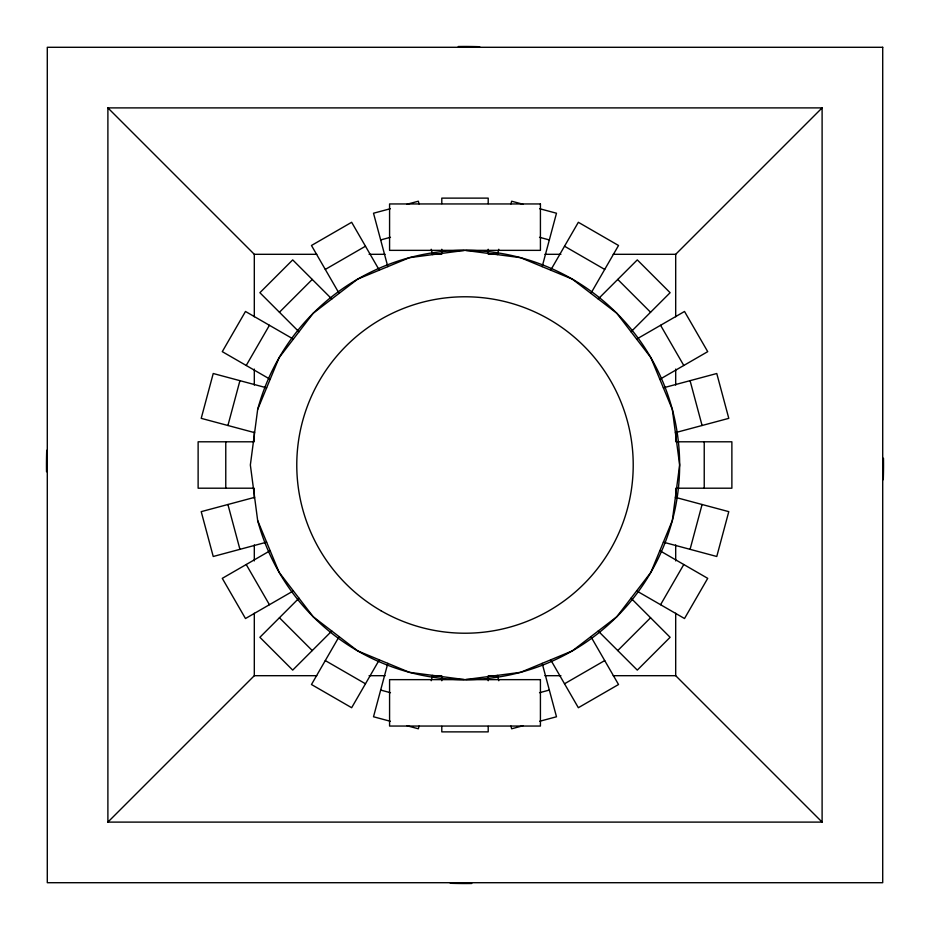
<?xml version="1.0" encoding="UTF-8"?>
<svg xmlns="http://www.w3.org/2000/svg" width="930" height="930" viewBox="0 0 930 930"><rect width="100%" height="100%" fill="white"/><g stroke="black" fill="none" stroke-linecap="round" stroke-linejoin="round"><path stroke-width="1.4" d="M463.64 250.542L409.444 257.668L357.678 279.116L313.224 313.224L279.116 357.678L257.668 409.444L250.356 465L257.668 520.556L279.116 572.322L313.224 616.776L357.678 650.884L409.444 672.332L463.64 679.458M227.92 425.498L239.928 380.672M387.822 663.369L373.511 716.774L390.321 721.273M497.352 254.622L498.782 249.275M510.942 203.891L511.651 201.217L522.869 204.216M419.058 726.109L418.349 728.783L407.131 725.784M431.218 680.725L432.648 675.378M542.178 266.631L556.489 213.226L539.679 208.727M690.072 549.328L702.08 504.502M246.218 365.478L269.421 325.291M339.113 636.632L311.469 684.515L351.656 707.718L379.3 659.847M550.7 270.153L578.344 222.282L618.531 245.485L590.887 293.369M660.579 604.709L683.783 564.522M279.43 312.248L312.248 279.43M298.972 598.199L259.889 637.294L292.706 670.112L331.801 631.028M598.199 298.972L637.294 259.889L670.112 292.706L631.028 331.801M107.892 822.108L107.892 107.892L822.108 107.892L822.108 822.108L107.892 822.108L254.309 675.692L254.309 613.219M613.219 254.309L675.692 254.309L822.108 107.892M617.753 650.57L650.57 617.753M325.291 269.421L365.478 246.218M270.153 550.7L222.282 578.344L245.485 618.531L293.369 590.887M636.632 339.113L684.515 311.469L707.718 351.656L659.847 379.3M564.522 683.783L604.709 660.579M390.321 208.727L373.511 213.226L387.822 266.631M407.131 204.216L418.349 201.217L419.058 203.891M380.672 239.928L390.472 237.301M254.622 497.352L201.217 511.651L213.226 556.489L266.631 542.178M663.369 387.822L716.774 373.511L728.783 418.349L675.378 432.648M539.528 692.699L549.328 690.072M522.869 725.784L511.651 728.783L510.942 726.109M539.679 721.273L556.489 716.774L542.178 663.369M466.36 679.458L520.556 672.332L572.322 650.884L616.776 616.776L650.884 572.322L672.332 520.556L679.644 465L672.332 409.444L650.884 357.678L616.776 313.224L572.322 279.116L520.556 257.668L466.36 250.542M107.892 107.892L254.309 254.309L316.781 254.309M369.094 254.309L385.078 254.309M431.578 254.309L441.75 254.309M488.25 254.309L498.422 254.309M544.922 254.309L560.906 254.309M253.413 441.797L198.125 441.797L198.125 488.204L253.413 488.204M676.587 441.797L731.875 441.797L731.875 488.204L676.587 488.204M254.309 675.692L316.781 675.692M369.094 675.692L385.078 675.692M431.578 675.692L441.75 675.692M488.25 675.692L498.422 675.692M544.922 675.692L560.906 675.692M613.219 675.692L675.692 675.692L822.108 822.108M539.528 237.301L549.328 239.928M266.631 387.822L213.226 373.511L201.217 418.349L254.622 432.648M675.378 497.352L728.783 511.651L716.774 556.489L663.369 542.178M380.672 690.072L390.472 692.699M564.522 246.218L604.709 269.421M293.369 339.113L245.485 311.469L222.282 351.656L270.153 379.3M659.847 550.7L707.718 578.344L684.515 618.531L636.632 590.887M325.291 660.579L365.478 683.783M617.753 279.43L650.57 312.248M331.801 298.972L292.706 259.889L259.889 292.706L298.972 331.801M631.028 598.199L670.112 637.294L637.294 670.112L598.199 631.028M279.43 617.753L312.248 650.57M660.579 325.291L683.783 365.478M379.3 270.153L351.656 222.282L311.469 245.485L339.113 293.369M590.887 636.632L618.531 684.515L578.344 707.718L550.7 659.847M246.218 564.522L269.421 604.709M690.072 380.672L702.08 425.498M431.218 249.275L432.648 254.622M497.352 675.378L498.782 680.725M227.92 504.502L239.928 549.328M704.231 441.797L704.231 488.204M675.692 254.309L675.692 316.781M675.692 369.094L675.692 385.078M675.692 431.578L675.692 441.75M675.692 488.25L675.692 498.422M675.692 544.922L675.692 560.906M675.692 613.219L675.692 675.692M488.204 203.658L488.204 198.125L441.797 198.125L441.797 203.658M488.204 249.263L488.204 253.413M488.204 676.587L488.204 680.737M488.204 726.342L488.204 731.875L441.797 731.875L441.797 726.342M441.797 249.263L441.797 253.413M441.797 676.587L441.797 680.737M254.309 254.309L254.309 316.781M254.309 369.094L254.309 385.078M254.309 431.578L254.309 441.75M254.309 488.25L254.309 498.422M254.309 544.922L254.309 560.906M225.769 441.797L225.769 488.204M257.668 409.444A214.644 214.644 0 0 1 588.109 289.172A214.644 214.644 0 0 1 588.109 640.828A214.644 214.644 0 0 1 257.668 520.556M883.477 458.258A418.523 418.523 0 0 1 883.268 479.706M471.743 883.477A418.523 418.523 0 0 1 450.294 883.268M46.523 471.743A418.523 418.523 0 0 1 46.733 450.294M458.258 46.523A418.523 418.523 0 0 1 479.706 46.733M882.71 47.291L47.291 47.291L47.291 882.71L882.71 882.71L882.71 47.291M540.423 203.949L389.577 203.949L389.577 250.356L540.423 250.356L540.423 203.949M540.423 679.644L389.577 679.644L389.577 726.051L540.423 726.051L540.423 679.644M380.893 610.685A168.214 168.214 0 0 0 633.214 465A168.214 168.214 0 0 0 380.893 319.316A168.214 168.214 0 0 0 380.893 610.685"/></g></svg>
